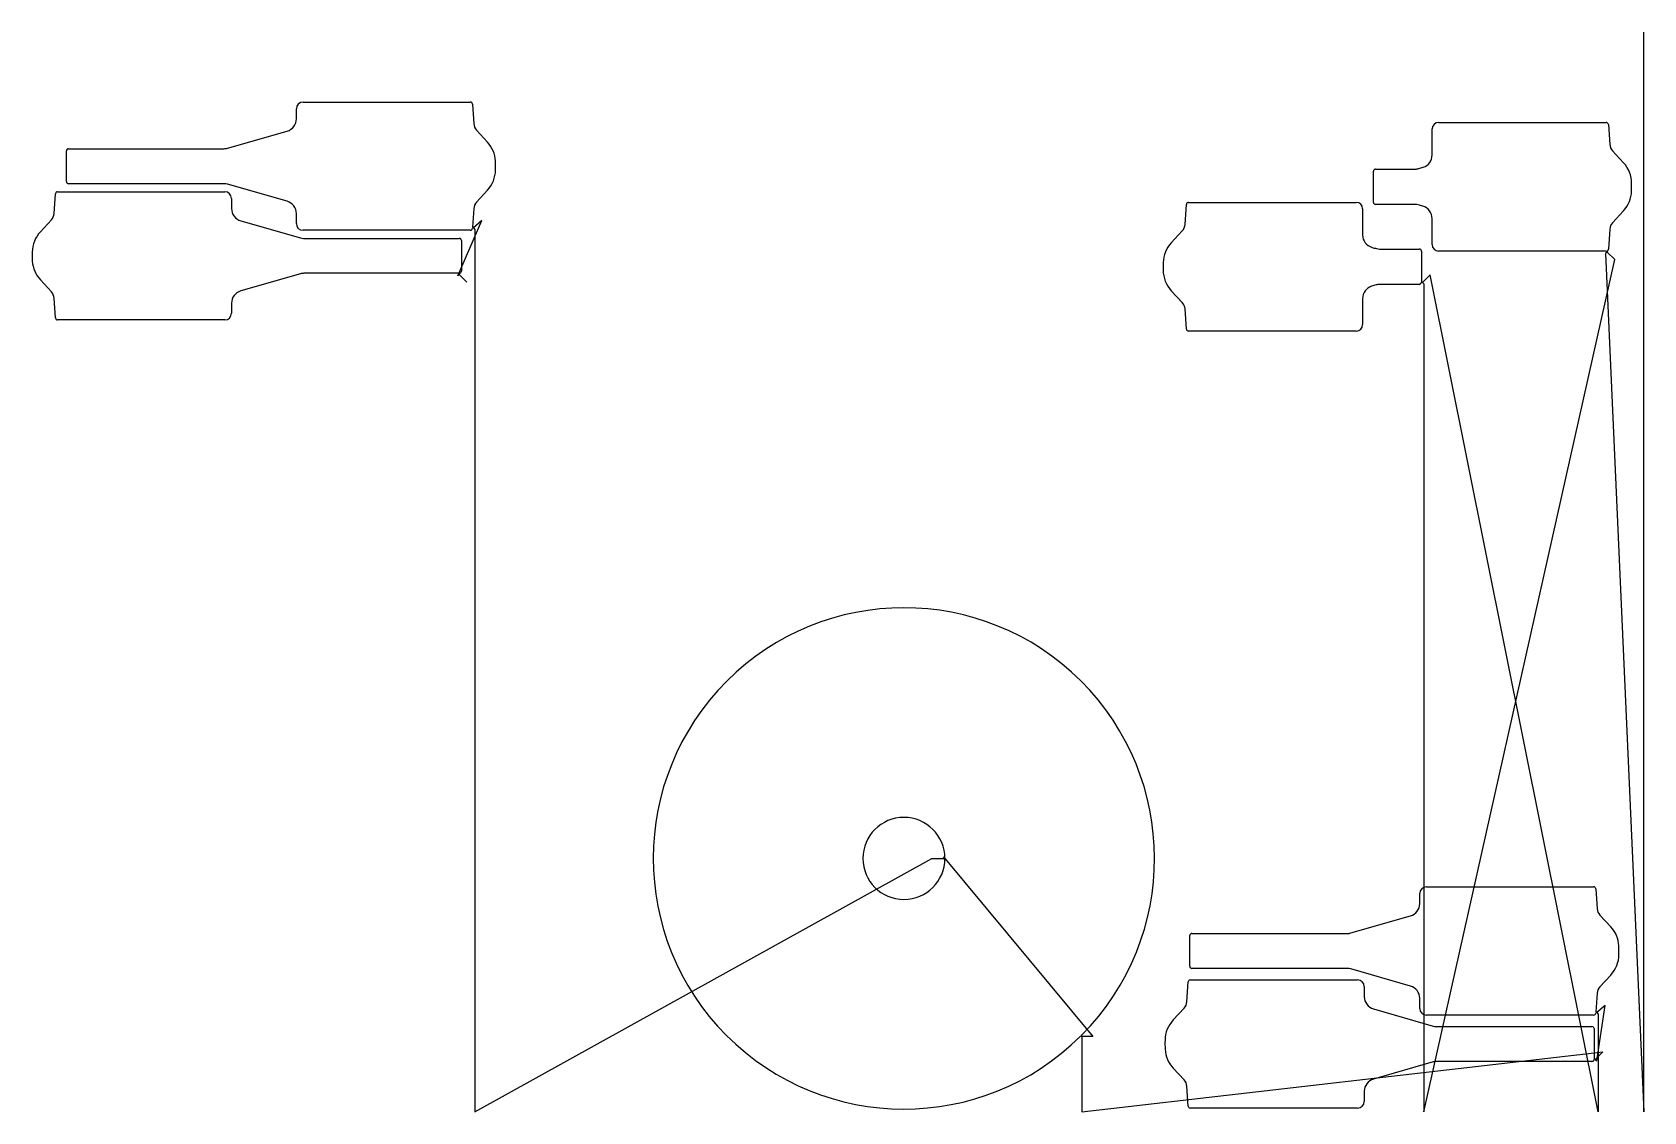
# Model space of a CAD drawing. Header units: metres. Extents: x 7 to 3740, y 0 to 2500.
import ezdxf

# ---------------------------------------------------------------- set-up
doc = ezdxf.new("R2010")
doc.units = ezdxf.units.M

msp = doc.modelspace()

# ---------------------------------------------------------------- linework, layer by layer
at = {"layer": 'TOOL_0'}
for p, q in [((3739.949, 2498.995), (3739.949, 2499.995)), ((3739.949, 0.995), (3739.949, 2498.995)), ((618.891, 2299.443), (618.891, 2322.81)), ((634.391, 2338.31), (1021.57, 2338.31)), ((1026.558, 2333.659), (1029.775, 2287.658)), ((3264.771, 2291.057), (3652.915, 2291.057)), ((3657.903, 2286.406), (3661.155, 2239.905)), ((459.305, 2231.453), (597.522, 2271.086)), ((1036.107, 2273.026), (1061.487, 2245.619)), ((3249.771, 2215.74), (3249.771, 2276.057)), ((86.39, 2154.31), (86.39, 2225.31)), ((91.39, 2230.31), (451.174, 2230.31)), ((3667.487, 2225.273), (3693.133, 2197.578)), ((3113.771, 2106.058), (3113.771, 2178.058)), ((3118.771, 2183.058), (3210.555, 2183.058)), ((65.951, 2130.656), (453.13, 2130.656)), ((452.203, 2149.292), (91.39, 2149.31)), ((597.521, 2108.534), (459.305, 2148.167)), ((1061.487, 2134.004), (1036.108, 2106.597)), ((57.746, 2080.003), (60.963, 2126.005)), ((468.63, 2115.156), (468.63, 2091.789)), ((1029.776, 2091.965), (1026.769, 2048.956)), ((2677.372, 2054.831), (2680.624, 2101.333)), ((2685.612, 2105.984), (3073.756, 2105.984)), ((3088.756, 2090.984), (3088.756, 2030.667)), ((3210.555, 2101.058), (3118.771, 2101.058)), ((26.034, 2037.963), (51.414, 2065.371)), ((489.998, 2063.432), (628.215, 2023.799)), ((618.89, 2056.81), (618.89, 2080.177)), ((992.787, 1935.642), (1048.163, 2063.631)), ((1048.163, 2063.631), (1029.255, 2047.276)), ((3249.772, 2008.058), (3249.772, 2068.375)), ((3693.133, 2086.537), (3667.488, 2058.843)), ((1021.569, 2041.31), (634.39, 2041.31)), ((635.316, 2022.674), (996.13, 2022.656)), ((1001.13, 2017.656), (1001.13, 1946.656)), ((1029.255, 2047.276), (1026.557, 2045.961)), ((1026.769, 2048.956), (1029.258, 2047.278)), ((1029.258, 2047.278), (1032.529, 2043.496)), ((1032.529, 2043.496), (1032.529, -0.001)), ((2645.394, 2012.504), (2671.04, 2040.199)), ((3661.156, 2044.211), (3657.904, 1997.71)), ((3127.973, 1997.984), (3219.757, 1997.984)), ((3224.757, 1992.984), (3224.757, 1922.492)), ((3652.916, 1993.058), (3264.772, 1993.058)), ((3655.13, 1991.032), (3651.594, 1987.496)), ((3651.594, 1987.496), (3739.949, -0.005)), ((3655.13, 1991.031), (3652.916, 1993.058)), ((3655.776, 1993.963), (3655.13, 1991.032)), ((3672.808, 1973.353), (3655.13, 1991.031)), ((994.63, 1941.658), (636.346, 1941.658)), ((996.323, 1939.179), (994.63, 1941.658)), ((997.621, 1941.884), (996.323, 1939.178)), ((3230.773, -0.005), (3672.808, 1973.353)), ((51.414, 1898.942), (26.035, 1926.349)), ((628.215, 1940.515), (489.999, 1900.882)), ((996.323, 1939.178), (992.787, 1935.642)), ((1014.001, 1921.501), (996.323, 1939.179)), ((3219.756, 1915.985), (3127.972, 1915.985)), ((3227.236, 1920.803), (3224.531, 1919.502)), ((3224.757, 1922.492), (3227.237, 1920.801)), ((3244.913, 1938.481), (3227.236, 1920.803)), ((3227.237, 1920.801), (3230.773, 1917.265)), ((3230.773, 1917.265), (3230.773, -0.005)), ((3634.598, -0.002), (3244.913, 1938.481)), ((60.963, 1838.309), (57.746, 1884.31)), ((468.63, 1872.525), (468.63, 1849.158)), ((2671.04, 1873.769), (2645.394, 1901.464)), ((3088.756, 1883.302), (3088.756, 1822.985)), ((453.13, 1833.658), (65.951, 1833.658)), ((2680.624, 1812.636), (2677.372, 1859.137)), ((3073.756, 1807.985), (2685.612, 1807.985)), ((1032.529, -0.001), (2091.151, 586.69)), ((2091.151, 586.69), (2121.151, 586.69)), ((2121.151, 586.69), (2117.615, 590.226)), ((2117.615, 590.226), (2463.461, 174.376)), ((3220.96, 482.003), (3220.96, 505.37)), ((3236.46, 520.87), (3623.639, 520.87)), ((3628.627, 516.219), (3631.844, 470.218)), ((3061.374, 414.013), (3199.591, 453.646)), ((3638.176, 455.586), (3663.556, 428.179)), ((2693.459, 412.87), (3053.243, 412.87)), ((2688.459, 336.87), (2688.459, 407.87)), ((2681.585, 254.791), (2684.802, 300.793)), ((2689.79, 305.444), (3076.969, 305.444)), ((3054.272, 331.852), (2693.459, 331.87)), ((3199.59, 291.094), (3061.374, 330.727)), ((3663.556, 316.564), (3638.177, 289.157)), ((3092.469, 289.944), (3092.469, 266.577)), ((3220.959, 239.37), (3220.959, 262.737)), ((3631.845, 274.525), (3628.838, 231.516)), ((2649.873, 212.751), (2675.253, 240.159)), ((3113.837, 238.22), (3252.054, 198.587)), ((3631.324, 229.836), (3628.626, 228.521)), ((3628.838, 231.516), (3631.327, 229.838)), ((3630.985, 117.725), (3650.232, 246.191)), ((3650.232, 246.191), (3631.324, 229.836)), ((3631.327, 229.838), (3634.598, 226.056)), ((3634.598, 226.056), (3634.598, -0.002)), ((3623.638, 223.87), (3236.459, 223.87)), ((3259.155, 197.462), (3619.969, 197.444)), ((3624.969, 192.444), (3624.969, 122.952)), ((2438.461, 174.376), (2435.562, 175.154)), ((2437.681, 177.274), (2438.461, 174.377)), ((2438.461, 174.377), (2438.461, 169.377)), ((2463.461, 174.376), (2438.461, 174.376)), ((2438.461, 169.377), (2438.461, 0.001)), ((2438.461, 0.001), (3645.126, 138.942)), ((3252.054, 115.303), (3113.838, 75.67)), ((3619.969, 116.446), (3260.185, 116.446)), ((3627.449, 121.264), (3624.744, 119.963)), ((3624.969, 122.952), (3627.449, 121.261)), ((3645.126, 138.942), (3627.449, 121.264)), ((3627.449, 121.261), (3630.985, 117.725)), ((2675.253, 73.73), (2649.874, 101.137)), ((2684.802, 13.097), (2681.585, 59.098)), ((3092.469, 47.313), (3092.469, 23.946)), ((3076.969, 8.446), (2689.79, 8.446)), ((3739.949, -0.005), (3739.949, 0.995)), ((3739.949, 0.995), (3739.949, -0.005)), ((3739.949, -0.005), (3739.949, 0.995))]:
    msp.add_line(p, q, dxfattribs=at)
for centre, radius, start, end in [((634.391, 2322.81), 15.5, 90, 180), ((1021.558, 2333.297), 5.013, 4.140989, 89.862847), ((589.312, 2299.502), 29.578, 286.115155, 359.885715), ((1053.794, 2289.366), 24.08, 184.067477, 222.733061), ((3264.771, 2276.057), 15, 90, 180), ((3652.903, 2286.044), 5.013, 4.140989, 89.862847), ((1009.367, 2197.379), 71.018, 3.61433, 42.786001), ((3685.174, 2241.613), 24.08, 184.067477, 222.733061), ((91.39, 2225.31), 5, 90, 180), ((451.174, 2259.81), 29.5, 270, 285.999554), ((3219.75, 2215.756), 30.021, 288.078262, 359.969464), ((1009.198, 2182.321), 71.195, 317.260906, 359.051931), ((700.156, 2188.95), 380.307, 358.823741, 1.944748), ((3118.771, 2178.058), 5, 90, 180), ((3210.555, 2212.058), 29, 270, 285.998858), ((3139.168, 2478.924), 305.245, 285.073222, 287.128204), ((3641.772, 2150.017), 70, 0, 42.800116), ((65.963, 2125.643), 5.013, 90.137153, 175.859011), ((91.39, 2154.31), 5, 180, 270), ((451.077, 2119.202), 30.111, 74.141903, 87.856931), ((453.13, 2115.156), 15.5, 0, 90), ((3641.704, 2134.127), 70.069, 317.220265, 358.637571), ((2959.891, 2142.058), 751.923, 359.268699, 0.606479), ((498.208, 2091.848), 29.578, 180.114289, 253.884845), ((589.312, 2080.118), 29.578, 0.114289, 73.886706), ((1053.795, 2090.257), 24.08, 137.266939, 175.932523), ((2685.624, 2100.971), 5.013, 90.137153, 175.859011), ((3073.756, 2090.984), 15, 0, 90), ((3118.771, 2106.058), 5, 180, 270), ((3210.482, 2071.458), 29.6, 76.143561, 89.858697), ((3137.337, 1798.803), 311.891, 73.09295, 75.093031), ((3219.772, 2068.375), 30, 0, 74.0003), ((33.727, 2081.711), 24.08, 317.266939, 355.932523), ((634.39, 2056.81), 15.5, 180, 270), ((2653.353, 2056.539), 24.08, 317.266939, 355.932523), ((3685.175, 2042.503), 24.08, 137.266939, 175.932523), ((78.324, 1989.646), 71.195, 137.261452, 179.051931), ((636.443, 2052.764), 30.111, 254.141903, 267.855029), ((996.13, 2017.656), 5, 0, 90), ((1021.557, 2046.323), 5.013, 270.137153, 355.859011), ((3118.756, 2030.667), 30, 180, 254.0003), ((387.366, 1983.018), 380.307, 178.823892, 181.944748), ((2696.823, 1964.915), 70.069, 137.220865, 178.637571), ((3201.191, 2300.239), 311.891, 253.09295, 255.092451), ((3128.047, 2027.584), 29.6, 256.13558, 269.856761), ((3219.757, 1992.984), 5, 0, 90), ((3264.772, 2008.058), 15, 180, 270), ((3652.904, 1998.072), 5.013, 304.951759, 355.859011), ((78.155, 1974.589), 71.018, 183.61433, 222.786001), ((636.346, 1912.158), 29.5, 90, 105.999554), ((996.13, 1946.656), 5, 287.35129, 0), ((3378.636, 1956.984), 751.923, 179.268699, 180.606479), ((2696.755, 1949.025), 70, 180, 222.800116), ((3118.777, 1883.287), 30.021, 108.084297, 179.971372), ((3199.359, 1620.119), 305.245, 105.073222, 107.128798), ((3127.972, 1886.985), 29, 90, 105.998858), ((3219.756, 1920.985), 5, 270, 342.746464), ((33.727, 1882.602), 24.08, 4.067477, 42.733061), ((498.209, 1872.466), 29.578, 106.115155, 179.885715), ((2653.353, 1857.429), 24.08, 4.067477, 42.733061), ((65.963, 1838.671), 5.013, 184.140989, 269.862847), ((453.13, 1849.158), 15.5, 270, 0), ((2685.624, 1812.998), 5.013, 184.140989, 269.862847), ((3073.756, 1822.985), 15, 270, 0), ((2026.15, 586.691), 580.5, 315.14754, 134.999651), ((2026.151, 586.691), 580.5, 134.999721, 314.851622), ((2026.151, 586.69), 95, 0, 180), ((2026.151, 586.69), 95, 180, 0), ((3236.46, 505.37), 15.5, 90, 180), ((3623.627, 515.857), 5.013, 4.140989, 89.862847), ((3191.381, 482.062), 29.578, 286.115155, 359.885715), ((3655.863, 471.926), 24.08, 184.067477, 222.733061), ((2693.459, 407.87), 5, 90, 180), ((3053.243, 442.37), 29.5, 270, 285.999554), ((3611.436, 379.939), 71.018, 3.61433, 42.786001), ((3302.225, 371.51), 380.307, 358.823741, 1.944748), ((2693.459, 336.87), 5, 180, 270), ((3611.267, 364.881), 71.195, 317.260906, 359.051931), ((2689.802, 300.431), 5.013, 90.137153, 175.859011), ((3053.146, 301.762), 30.111, 74.141903, 87.856931), ((3076.969, 289.944), 15.5, 0, 90), ((3122.047, 266.636), 29.578, 180.114289, 253.884845), ((3191.381, 262.678), 29.578, 0.114289, 73.886706), ((3655.864, 272.817), 24.08, 137.266939, 175.932523), ((2657.566, 256.499), 24.08, 317.266939, 355.932523), ((3236.459, 239.37), 15.5, 180, 270), ((3623.626, 228.883), 5.013, 270.137153, 355.859011), ((2702.163, 164.434), 71.195, 137.261452, 179.051931), ((3260.282, 227.552), 30.111, 254.141903, 267.855029), ((3619.969, 192.444), 5, 0, 90), ((3011.205, 157.806), 380.307, 178.823892, 181.944748), ((2701.994, 149.377), 71.018, 183.61433, 222.786001), ((3260.185, 86.946), 29.5, 90, 105.999554), ((3619.969, 121.446), 5, 270, 342.746464), ((3122.048, 47.254), 29.578, 106.115155, 179.885715), ((2657.566, 57.39), 24.08, 4.067477, 42.733061), ((2689.802, 13.459), 5.013, 184.140989, 269.862847), ((3076.969, 23.946), 15.5, 270, 0)]:
    msp.add_arc(centre, radius, start, end, dxfattribs=at)

doc.saveas('drawing.dxf')
